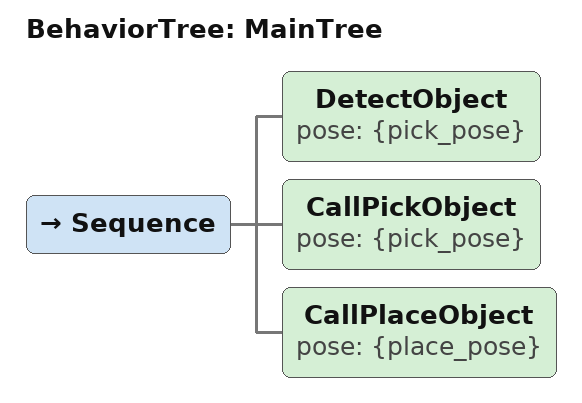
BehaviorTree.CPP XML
<root BTCPP_format="4">
    <BehaviorTree ID="MainTree">
        <Sequence>
            <DetectObject pose="{pick_pose}"/>
            <CallPickObject pose="{pick_pose}"/>
            <CallPlaceObject pose="{place_pose}"/>
        </Sequence>
    </BehaviorTree>
</root>
